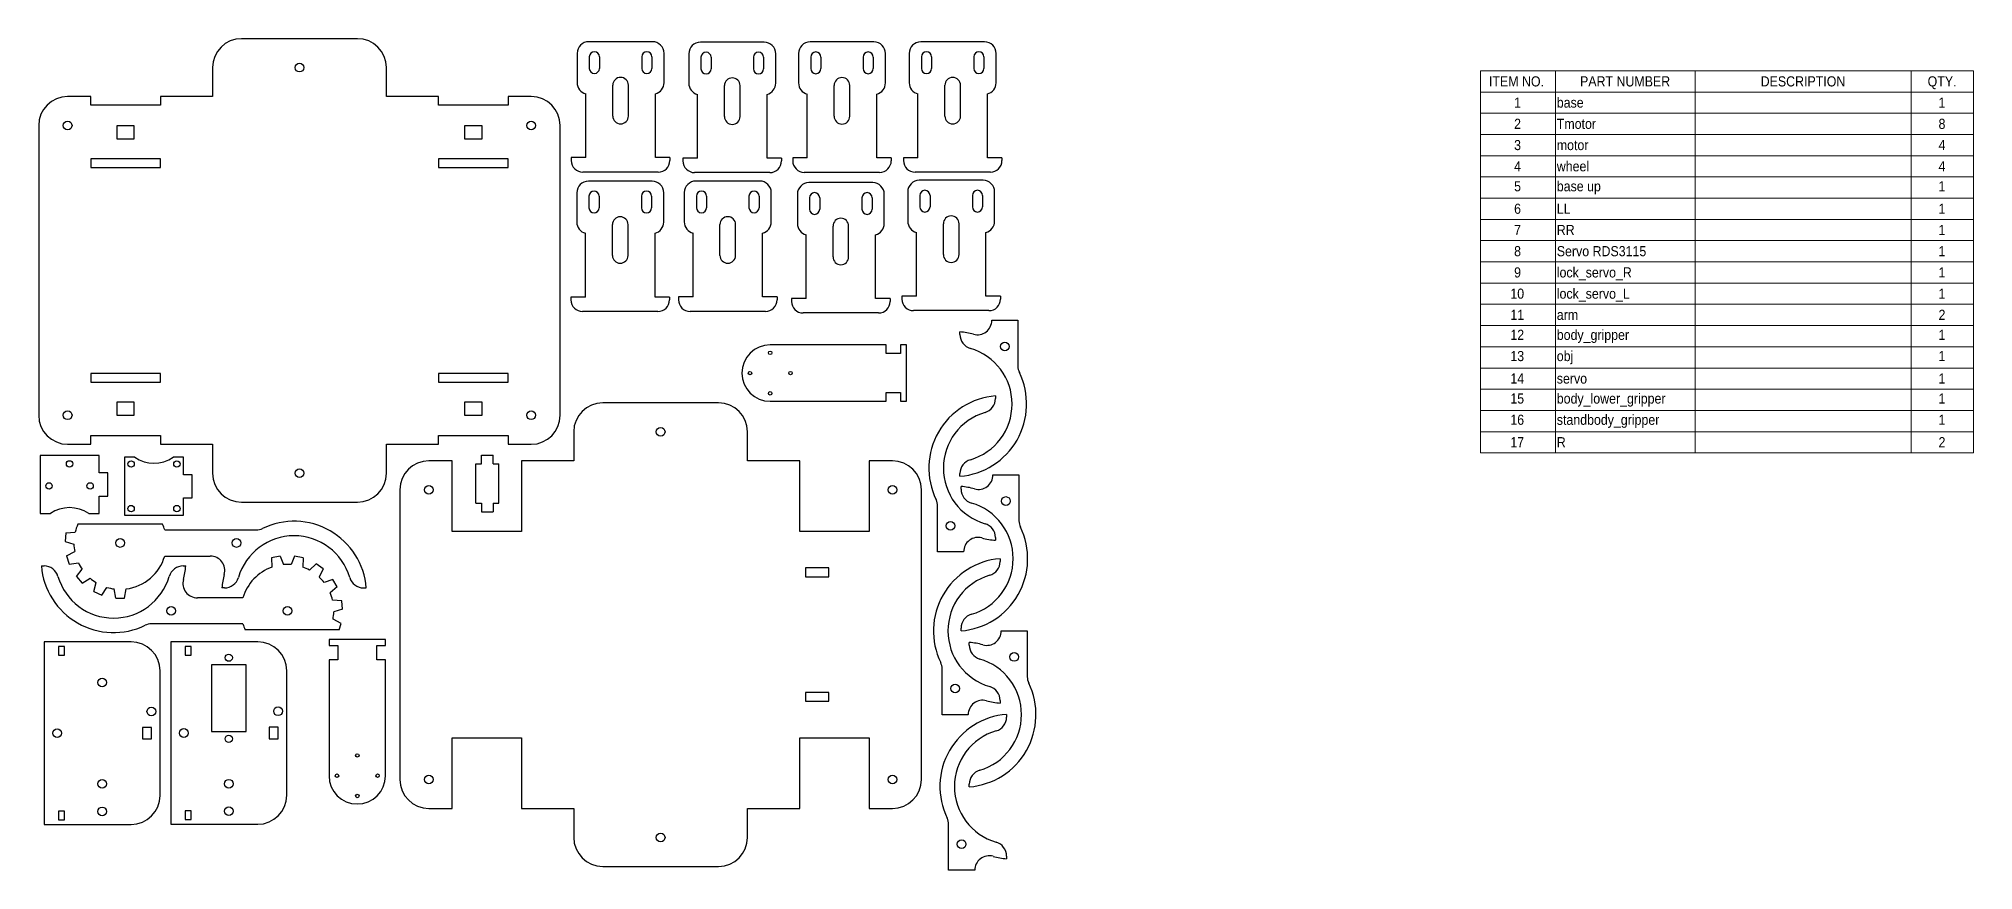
# Model space of a CAD drawing. Header units: millimetres. Extents: x 2 to 670, y 11 to 298.
import ezdxf

# ---------------------------------------------------------------- set-up
doc = ezdxf.new("R2010")
doc.units = ezdxf.units.MM
doc.linetypes.add('SLD-Solid', pattern=[0])
doc.styles.add('SLDTEXTSTYLE0', font='GOTHIC.TTF', dxfattribs={"width": 0.913})

# ---------------------------------------------------------------- blocks, each defined once
blk = doc.blocks.new('SW_TABLEANNOTATION_0')
at = {"color": 0, "linetype": 'SLD-Solid', "lineweight": 18}
for p, q in [((0, 0), (0, -7.33)), ((0, 0), (25.88, 0)), ((25.88, 0), (25.88, -7.33)), ((25.88, 0), (74.08, 0)), ((74.08, 0), (74.08, -7.33)), ((74.08, 0), (148.71, 0)), ((148.71, 0), (148.71, -7.33)), ((148.71, 0), (170.14, 0)), ((170.14, 0), (170.14, -7.33)), ((0, -7.33), (25.88, -7.33)), ((0, -7.33), (0, -14.65)), ((25.88, -7.33), (74.08, -7.33)), ((25.88, -7.33), (25.88, -14.65)), ((74.08, -7.33), (148.71, -7.33)), ((74.08, -7.33), (74.08, -14.65)), ((148.71, -7.33), (170.14, -7.33)), ((148.71, -7.33), (148.71, -14.65)), ((170.14, -7.33), (170.14, -14.65)), ((0, -14.65), (0, -21.98)), ((0, -14.65), (25.88, -14.65)), ((25.88, -14.65), (25.88, -21.98)), ((25.88, -14.65), (74.08, -14.65)), ((74.08, -14.65), (74.08, -21.98)), ((74.08, -14.65), (148.71, -14.65)), ((148.71, -14.65), (148.71, -21.98)), ((148.71, -14.65), (170.14, -14.65)), ((170.14, -14.65), (170.14, -21.98)), ((0, -21.98), (0, -29.31)), ((0, -21.98), (25.88, -21.98)), ((25.88, -21.98), (25.88, -29.31)), ((25.88, -21.98), (74.08, -21.98)), ((74.08, -21.98), (74.08, -29.31)), ((74.08, -21.98), (148.71, -21.98)), ((148.71, -21.98), (148.71, -29.31)), ((148.71, -21.98), (170.14, -21.98)), ((170.14, -21.98), (170.14, -29.31)), ((0, -29.31), (0, -36.63)), ((0, -29.31), (25.88, -29.31)), ((25.88, -29.31), (25.88, -36.63)), ((25.88, -29.31), (74.08, -29.31)), ((74.08, -29.31), (74.08, -36.63)), ((74.08, -29.31), (148.71, -29.31)), ((148.71, -29.31), (148.71, -36.63)), ((148.71, -29.31), (170.14, -29.31)), ((170.14, -29.31), (170.14, -36.63)), ((0, -36.63), (0, -43.96)), ((0, -36.63), (25.88, -36.63)), ((25.88, -36.63), (25.88, -43.96)), ((25.88, -36.63), (74.08, -36.63)), ((74.08, -36.63), (74.08, -43.96)), ((74.08, -36.63), (148.71, -36.63)), ((148.71, -36.63), (148.71, -43.96)), ((148.71, -36.63), (170.14, -36.63)), ((170.14, -36.63), (170.14, -43.96)), ((0, -43.96), (0, -51.29)), ((0, -43.96), (25.88, -43.96)), ((25.88, -43.96), (25.88, -51.29)), ((25.88, -43.96), (74.08, -43.96)), ((74.08, -43.96), (74.08, -51.29)), ((74.08, -43.96), (148.71, -43.96)), ((148.71, -43.96), (148.71, -51.29)), ((148.71, -43.96), (170.14, -43.96)), ((170.14, -43.96), (170.14, -51.29)), ((0, -51.29), (0, -58.62)), ((0, -51.29), (25.88, -51.29)), ((25.88, -51.29), (25.88, -58.62)), ((25.88, -51.29), (74.08, -51.29)), ((74.08, -51.29), (74.08, -58.62)), ((74.08, -51.29), (148.71, -51.29)), ((148.71, -51.29), (148.71, -58.62)), ((148.71, -51.29), (170.14, -51.29)), ((170.14, -51.29), (170.14, -58.62)), ((0, -58.62), (0, -65.94)), ((0, -58.62), (25.88, -58.62)), ((25.88, -58.62), (25.88, -65.94)), ((25.88, -58.62), (74.08, -58.62)), ((74.08, -58.62), (74.08, -65.94)), ((74.08, -58.62), (148.71, -58.62)), ((148.71, -58.62), (148.71, -65.94)), ((148.71, -58.62), (170.14, -58.62)), ((170.14, -58.62), (170.14, -65.94)), ((0, -65.94), (0, -73.27)), ((0, -65.94), (25.88, -65.94)), ((25.88, -65.94), (25.88, -73.27)), ((25.88, -65.94), (74.08, -65.94)), ((74.08, -65.94), (74.08, -73.27)), ((74.08, -65.94), (148.71, -65.94)), ((148.71, -65.94), (148.71, -73.27)), ((148.71, -65.94), (170.14, -65.94)), ((170.14, -65.94), (170.14, -73.27)), ((0, -73.27), (0, -80.6)), ((0, -73.27), (25.88, -73.27)), ((25.88, -73.27), (25.88, -80.6)), ((25.88, -73.27), (74.08, -73.27)), ((74.08, -73.27), (74.08, -80.6)), ((74.08, -73.27), (148.71, -73.27)), ((148.71, -73.27), (148.71, -80.6)), ((148.71, -73.27), (170.14, -73.27)), ((170.14, -73.27), (170.14, -80.6)), ((0, -80.6), (0, -87.92)), ((0, -80.6), (25.88, -80.6)), ((25.88, -80.6), (25.88, -87.92)), ((25.88, -80.6), (74.08, -80.6)), ((74.08, -80.6), (74.08, -87.92)), ((74.08, -80.6), (148.71, -80.6)), ((148.71, -80.6), (148.71, -87.92)), ((148.71, -80.6), (170.14, -80.6)), ((170.14, -80.6), (170.14, -87.92)), ((0, -87.92), (0, -95.25)), ((0, -87.92), (25.88, -87.92)), ((25.88, -87.92), (25.88, -95.25)), ((25.88, -87.92), (74.08, -87.92)), ((74.08, -87.92), (74.08, -95.25)), ((74.08, -87.92), (148.71, -87.92)), ((148.71, -87.92), (148.71, -95.25)), ((148.71, -87.92), (170.14, -87.92)), ((170.14, -87.92), (170.14, -95.25)), ((0, -95.25), (0, -102.58)), ((0, -95.25), (25.88, -95.25)), ((25.88, -95.25), (25.88, -102.58)), ((25.88, -95.25), (74.08, -95.25)), ((74.08, -95.25), (74.08, -102.58)), ((74.08, -95.25), (148.71, -95.25)), ((148.71, -95.25), (148.71, -102.58)), ((148.71, -95.25), (170.14, -95.25)), ((170.14, -95.25), (170.14, -102.58)), ((0, -102.58), (0, -109.9)), ((0, -102.58), (25.88, -102.58)), ((25.88, -102.58), (25.88, -109.9)), ((25.88, -102.58), (74.08, -102.58)), ((74.08, -102.58), (74.08, -109.9)), ((74.08, -102.58), (148.71, -102.58)), ((148.71, -102.58), (148.71, -109.9)), ((148.71, -102.58), (170.14, -102.58)), ((170.14, -102.58), (170.14, -109.9)), ((0, -109.9), (0, -117.23)), ((0, -109.9), (25.88, -109.9)), ((25.88, -109.9), (25.88, -117.23)), ((25.88, -109.9), (74.08, -109.9)), ((74.08, -109.9), (74.08, -117.23)), ((74.08, -109.9), (148.71, -109.9)), ((148.71, -109.9), (148.71, -117.23)), ((148.71, -109.9), (170.14, -109.9)), ((170.14, -109.9), (170.14, -117.23)), ((0, -117.23), (0, -124.56)), ((0, -117.23), (25.88, -117.23)), ((25.88, -117.23), (25.88, -124.56)), ((25.88, -117.23), (74.08, -117.23)), ((74.08, -117.23), (74.08, -124.56)), ((74.08, -117.23), (148.71, -117.23)), ((148.71, -117.23), (148.71, -124.56)), ((148.71, -117.23), (170.14, -117.23)), ((170.14, -117.23), (170.14, -124.56)), ((0, -124.56), (0, -131.88)), ((0, -124.56), (25.88, -124.56)), ((25.88, -124.56), (25.88, -131.88)), ((25.88, -124.56), (74.08, -124.56)), ((74.08, -124.56), (74.08, -131.88)), ((74.08, -124.56), (148.71, -124.56)), ((148.71, -124.56), (148.71, -131.88)), ((148.71, -124.56), (170.14, -124.56)), ((170.14, -124.56), (170.14, -131.88)), ((0, -131.88), (25.88, -131.88)), ((25.88, -131.88), (74.08, -131.88)), ((74.08, -131.88), (148.71, -131.88)), ((148.71, -131.88), (170.14, -131.88))]:
    blk.add_line(p, q, dxfattribs=at)
at = {"color": 0, "linetype": 'Continuous', "lineweight": 0, "char_height": 3.5, "attachment_point": 1, "style": 'SLDTEXTSTYLE0'}
for s, insert in [('ITEM NO.', (2.98, -1.89)), ('PART NUMBER', (34.41, -1.89)), ('DESCRIPTION', (96.75, -1.89)), ('QTY.', (154.37, -1.89)), ('1', (11.65, -9.21)), ('base', (26.38, -9.21)), ('1', (158.13, -9.21)), ('2', (11.65, -16.54)), ('Tmotor', (26.38, -16.54)), ('8', (158.13, -16.54)), ('3', (11.65, -23.87)), ('motor', (26.38, -23.87)), ('4', (158.13, -23.87)), ('4', (11.65, -31.2)), ('wheel', (26.38, -31.2)), ('4', (158.13, -31.2)), ('5', (11.65, -38.09)), ('base up', (26.38, -38.09)), ('1', (158.13, -38.09)), ('6', (11.65, -45.85)), ('LL', (26.38, -45.85)), ('1', (158.13, -45.85)), ('7', (11.65, -53.18)), ('RR', (26.38, -53.18)), ('1', (158.13, -53.18)), ('8', (11.65, -60.5)), ('Servo RDS3115', (26.38, -60.5)), ('1', (158.13, -60.5)), ('9', (11.65, -67.83)), ('lock_servo_R', (26.38, -67.83)), ('1', (158.13, -67.83)), ('10', (10.35, -75.16)), ('lock_servo_L', (26.38, -75.16)), ('1', (158.13, -75.16)), ('11', (10.35, -82.48)), ('arm', (26.38, -82.48)), ('2', (158.13, -82.48)), ('12', (10.35, -89.38)), ('body_gripper', (26.38, -89.38)), ('1', (158.13, -89.38)), ('13', (10.35, -96.71)), ('obj', (26.38, -96.71)), ('1', (158.13, -96.71)), ('14', (10.35, -104.46)), ('servo', (26.38, -104.46)), ('1', (158.13, -104.46)), ('15', (10.35, -111.36)), ('body_lower_gripper', (26.38, -111.36)), ('1', (158.13, -111.36)), ('16', (10.35, -118.69)), ('standbody_gripper', (26.38, -118.69)), ('1', (158.13, -118.69)), ('17', (10.35, -126.44)), ('R', (26.38, -126.44)), ('2', (158.13, -126.44))]:
    blk.add_mtext(s, dxfattribs=dict(at, insert=insert))

msp = doc.modelspace()

# ---------------------------------------------------------------- linework, layer by layer
at = {"color": 7, "linetype": 'SLD-Solid', "lineweight": 25}
for p, q in [((112.08, 298.41), (72.08, 298.41)), ((213.91, 297.35), (191.91, 297.35)), ((252.45, 297.19), (230.45, 297.19)), ((290.32, 297.27), (268.32, 297.27)), ((328.53, 297.33), (306.53, 297.33)), ((62.08, 288.41), (62.08, 278.41)), ((122.08, 278.41), (122.08, 288.41)), ((187.91, 293.35), (187.91, 283.22)), ((192.11, 292.15), (192.11, 288.15)), ((195.61, 292.15), (195.61, 288.15)), ((210.21, 292.15), (210.21, 288.15)), ((213.71, 292.15), (213.71, 288.15)), ((217.91, 283.22), (217.91, 293.35)), ((226.45, 293.19), (226.45, 283.06)), ((230.65, 291.99), (230.65, 287.99)), ((234.15, 291.99), (234.15, 287.99)), ((248.75, 291.99), (248.75, 287.99)), ((252.25, 291.99), (252.25, 287.99)), ((256.45, 283.06), (256.45, 293.19)), ((264.32, 293.27), (264.32, 283.15)), ((268.52, 292.07), (268.52, 288.07)), ((272.02, 292.07), (272.02, 288.07)), ((286.62, 292.07), (286.62, 288.07)), ((290.12, 292.07), (290.12, 288.07)), ((294.32, 283.15), (294.32, 293.27)), ((302.53, 293.33), (302.53, 283.2)), ((306.73, 292.13), (306.73, 288.13)), ((310.23, 292.13), (310.23, 288.13)), ((324.83, 292.13), (324.83, 288.13)), ((328.33, 292.13), (328.33, 288.13)), ((332.53, 283.2), (332.53, 293.33)), ((200.21, 271.7), (200.21, 282.35)), ((205.61, 271.7), (205.61, 282.35)), ((238.75, 271.54), (238.75, 282.19)), ((244.15, 271.54), (244.15, 282.19)), ((276.62, 271.62), (276.62, 282.27)), ((282.02, 271.62), (282.02, 282.27)), ((314.83, 271.68), (314.83, 282.33)), ((320.23, 271.68), (320.23, 282.33)), ((20.08, 278.41), (12.08, 278.41)), ((20.08, 275.43), (20.08, 278.41)), ((44.08, 275.43), (20.08, 275.43)), ((44.08, 278.41), (44.08, 275.43)), ((62.08, 278.41), (44.08, 278.41)), ((140.08, 278.41), (122.08, 278.41)), ((140.08, 275.43), (140.08, 278.41)), ((164.08, 275.43), (140.08, 275.43)), ((164.08, 278.41), (164.08, 275.43)), ((172.08, 278.41), (164.08, 278.41)), ((190.91, 257.35), (190.91, 279.35)), ((214.91, 257.35), (214.91, 279.35)), ((229.45, 257.19), (229.45, 279.19)), ((253.45, 257.19), (253.45, 279.19)), ((267.32, 257.27), (267.32, 279.27)), ((291.32, 257.27), (291.32, 279.27)), ((305.53, 257.33), (305.53, 279.33)), ((329.53, 257.33), (329.53, 279.33)), ((2.08, 268.41), (2.08, 168.41)), ((29.08, 268.38), (29.08, 263.88)), ((35.08, 268.38), (29.08, 268.38)), ((35.08, 263.88), (35.08, 268.38)), ((149.08, 268.38), (149.08, 263.88)), ((155.08, 268.38), (149.08, 268.38)), ((155.08, 263.88), (155.08, 268.38)), ((182.08, 168.41), (182.08, 268.41)), ((29.08, 263.88), (35.08, 263.88)), ((149.08, 263.88), (155.08, 263.88)), ((20.08, 256.93), (20.08, 253.98)), ((44.08, 256.93), (20.08, 256.93)), ((20.08, 253.98), (44.08, 253.98)), ((44.08, 253.98), (44.08, 256.93)), ((164.08, 256.93), (140.08, 256.93)), ((140.08, 256.93), (140.08, 253.98)), ((140.08, 253.98), (164.08, 253.98)), ((164.08, 253.98), (164.08, 256.93)), ((185.91, 257.35), (185.91, 256.35)), ((190.91, 257.35), (185.91, 257.35)), ((219.91, 257.35), (214.91, 257.35)), ((219.91, 257.35), (219.91, 256.35)), ((224.45, 257.19), (224.45, 256.19)), ((229.45, 257.19), (224.45, 257.19)), ((258.45, 257.19), (253.45, 257.19)), ((258.45, 257.19), (258.45, 256.19)), ((262.32, 257.27), (262.32, 256.27)), ((267.32, 257.27), (262.32, 257.27)), ((296.32, 257.27), (291.32, 257.27)), ((296.32, 257.27), (296.32, 256.27)), ((300.53, 257.33), (300.53, 256.33)), ((305.53, 257.33), (300.53, 257.33)), ((334.53, 257.33), (329.53, 257.33)), ((334.53, 257.33), (334.53, 256.33)), ((215.91, 252.35), (189.91, 252.35)), ((213.79, 249.24), (191.79, 249.24)), ((254.45, 252.19), (228.45, 252.19)), ((250.91, 249.27), (228.91, 249.27)), ((292.32, 252.27), (266.32, 252.27)), ((289.92, 248.72), (267.92, 248.72)), ((330.53, 252.33), (304.53, 252.33)), ((328.01, 249.53), (306.01, 249.53)), ((187.79, 245.24), (187.79, 235.11)), ((191.99, 244.04), (191.99, 240.04)), ((195.49, 244.04), (195.49, 240.04)), ((210.09, 244.04), (210.09, 240.04)), ((213.59, 244.04), (213.59, 240.04)), ((217.79, 235.11), (217.79, 245.24)), ((224.91, 245.27), (224.91, 235.14)), ((229.11, 244.07), (229.11, 240.07)), ((232.61, 244.07), (232.61, 240.07)), ((247.21, 244.07), (247.21, 240.07)), ((250.71, 244.07), (250.71, 240.07)), ((254.91, 235.14), (254.91, 245.27)), ((263.92, 244.72), (263.92, 234.59)), ((268.12, 243.52), (268.12, 239.52)), ((271.62, 243.52), (271.62, 239.52)), ((286.22, 243.52), (286.22, 239.52)), ((289.72, 243.52), (289.72, 239.52)), ((293.92, 234.59), (293.92, 244.72)), ((302.01, 245.53), (302.01, 235.41)), ((306.21, 244.33), (306.21, 240.33)), ((309.71, 244.33), (309.71, 240.33)), ((324.31, 244.33), (324.31, 240.33)), ((327.81, 244.33), (327.81, 240.33)), ((332.01, 235.41), (332.01, 245.53)), ((200.09, 223.59), (200.09, 234.24)), ((205.49, 223.59), (205.49, 234.24)), ((237.21, 223.62), (237.21, 234.27)), ((242.61, 223.62), (242.61, 234.27)), ((276.22, 223.07), (276.22, 233.72)), ((281.62, 223.07), (281.62, 233.72)), ((314.31, 223.88), (314.31, 234.53)), ((319.71, 223.88), (319.71, 234.53)), ((190.79, 209.24), (190.79, 231.24)), ((214.79, 209.24), (214.79, 231.24)), ((227.91, 209.27), (227.91, 231.27)), ((251.91, 209.27), (251.91, 231.27)), ((266.92, 208.72), (266.92, 230.72)), ((290.92, 208.72), (290.92, 230.72)), ((305.01, 209.53), (305.01, 231.53)), ((329.01, 209.53), (329.01, 231.53)), ((185.79, 209.24), (185.79, 208.24)), ((190.79, 209.24), (185.79, 209.24)), ((219.79, 209.24), (214.79, 209.24)), ((219.79, 209.24), (219.79, 208.24)), ((222.91, 209.27), (222.91, 208.27)), ((227.91, 209.27), (222.91, 209.27)), ((256.91, 209.27), (251.91, 209.27)), ((256.91, 209.27), (256.91, 208.27)), ((261.92, 208.72), (261.92, 207.72)), ((266.92, 208.72), (261.92, 208.72)), ((295.92, 208.72), (290.92, 208.72)), ((295.92, 208.72), (295.92, 207.72)), ((300.01, 209.53), (300.01, 208.53)), ((305.01, 209.53), (300.01, 209.53)), ((334.01, 209.53), (329.01, 209.53)), ((334.01, 209.53), (334.01, 208.53)), ((215.79, 204.24), (189.79, 204.24)), ((252.91, 204.27), (226.91, 204.27)), ((291.92, 203.72), (265.92, 203.72)), ((330.01, 204.53), (304.01, 204.53)), ((331.03, 201.2), (331.03, 201.19)), ((331.03, 201.2), (340.03, 201.2)), ((340.03, 201.2), (340.03, 185.36)), ((320.03, 196.28), (320.03, 197.2)), ((294.55, 192.73), (254.55, 192.73)), ((294.55, 189.73), (294.55, 192.73)), ((299.55, 189.73), (294.55, 189.73)), ((299.55, 192.73), (299.55, 189.73)), ((301.55, 192.73), (299.55, 192.73)), ((301.55, 173.23), (301.55, 192.73)), ((44.08, 182.83), (20.08, 182.83)), ((20.08, 182.83), (20.08, 179.88)), ((44.08, 179.88), (44.08, 182.83)), ((164.08, 182.83), (140.08, 182.83)), ((140.08, 182.83), (140.08, 179.88)), ((164.08, 179.88), (164.08, 182.83)), ((20.08, 179.88), (44.08, 179.88)), ((140.08, 179.88), (164.08, 179.88)), ((294.55, 176.23), (299.55, 176.23)), ((294.55, 173.23), (294.55, 176.23)), ((299.55, 176.23), (299.55, 173.23)), ((332.3, 175.1), (332.3, 174.18)), ((35.08, 172.93), (29.08, 172.93)), ((29.08, 172.93), (29.08, 168.43)), ((29.08, 168.43), (35.08, 168.43)), ((35.08, 168.43), (35.08, 172.93)), ((155.08, 172.93), (149.08, 172.93)), ((149.08, 172.93), (149.08, 168.43)), ((149.08, 168.43), (155.08, 168.43)), ((155.08, 168.43), (155.08, 172.93)), ((236.74, 172.7), (196.74, 172.7)), ((254.55, 173.23), (294.55, 173.23)), ((299.55, 173.23), (301.55, 173.23)), ((20.08, 161.38), (44.08, 161.38)), ((20.08, 158.41), (20.08, 161.38)), ((44.08, 161.38), (44.08, 158.41)), ((140.08, 161.38), (164.08, 161.38)), ((140.08, 158.41), (140.08, 161.38)), ((164.08, 161.38), (164.08, 158.41)), ((186.74, 162.7), (186.74, 152.7)), ((246.74, 152.7), (246.74, 162.7)), ((2.54, 154.53), (2.54, 134.53)), ((22.94, 154.53), (2.54, 154.53)), ((12.08, 158.41), (20.08, 158.41)), ((22.94, 148.53), (22.94, 154.53)), ((31.67, 153.9), (31.67, 133.9)), ((35.24, 153.9), (31.67, 153.9)), ((44.08, 158.41), (62.08, 158.41)), ((52.07, 153.9), (48.5, 153.9)), ((52.07, 147.9), (52.07, 153.9)), ((62.08, 158.41), (62.08, 148.41)), ((122.08, 148.41), (122.08, 158.41)), ((122.08, 158.41), (140.08, 158.41)), ((154.9, 151.61), (154.9, 154.61)), ((154.9, 154.61), (158.9, 154.61)), ((158.9, 151.61), (158.9, 154.61)), ((164.08, 158.41), (172.08, 158.41)), ((25.94, 148.53), (22.94, 148.53)), ((25.94, 140.53), (25.94, 148.53)), ((55.07, 147.9), (52.07, 147.9)), ((55.07, 139.9), (55.07, 147.9)), ((144.74, 152.7), (136.74, 152.7)), ((144.74, 128.27), (144.74, 152.7)), ((152.9, 138.11), (152.9, 151.61)), ((152.9, 151.61), (154.9, 151.61)), ((158.9, 151.61), (160.9, 151.61)), ((160.9, 138.11), (160.9, 151.61)), ((168.74, 152.7), (168.74, 128.27)), ((186.74, 152.7), (168.74, 152.7)), ((264.74, 152.7), (246.74, 152.7)), ((264.74, 128.27), (264.74, 152.7)), ((288.74, 152.7), (288.74, 128.27)), ((296.74, 152.7), (288.74, 152.7)), ((320.03, 147.36), (320.03, 148.28)), ((331.41, 147.84), (331.41, 147.83)), ((331.41, 147.84), (340.41, 147.84)), ((340.41, 147.84), (340.41, 132)), ((22.94, 140.53), (25.94, 140.53)), ((22.94, 134.53), (22.94, 140.53)), ((126.74, 142.7), (126.74, 42.7)), ((306.74, 42.7), (306.74, 142.7)), ((320.41, 142.92), (320.41, 143.84)), ((2.54, 134.53), (6.1, 134.53)), ((19.37, 134.53), (22.94, 134.53)), ((31.67, 133.9), (52.07, 133.9)), ((52.07, 139.9), (55.07, 139.9)), ((52.07, 133.9), (52.07, 139.9)), ((72.08, 138.41), (112.08, 138.41)), ((152.9, 138.11), (154.9, 138.11)), ((154.9, 138.11), (154.9, 135.11)), ((154.9, 135.11), (158.9, 135.11)), ((158.9, 138.11), (160.9, 138.11)), ((158.9, 138.11), (158.9, 135.11)), ((312.3, 121.26), (312.3, 137.1)), ((11.49, 127.81), (11.18, 124.82)), ((11.49, 127.81), (14.67, 128.03)), ((44.85, 130.83), (15.61, 130.83)), ((45.59, 128.83), (77.16, 128.83)), ((168.74, 128.27), (144.74, 128.27)), ((288.74, 128.27), (264.74, 128.27)), ((11.18, 124.82), (14.24, 123.95)), ((11.7, 119.89), (14.51, 121.38)), ((321.3, 121.26), (312.3, 121.26)), ((321.3, 121.26), (321.3, 121.27)), ((332.3, 126.18), (332.3, 125.26)), ((3.01, 116.41), (3.93, 116.41)), ((11.7, 119.89), (12.63, 117.03)), ((12.63, 117.03), (15.77, 117.48)), ((15.11, 112.73), (17.07, 115.24)), ((45.59, 119.83), (61.32, 119.83)), ((51.93, 116.41), (52.85, 116.41)), ((85.41, 119.8), (82.47, 119.17)), ((82.47, 119.17), (82.59, 115.99)), ((85.41, 119.8), (86.61, 116.85)), ((90.37, 119.81), (89.19, 116.86)), ((93.31, 119.19), (90.37, 119.81)), ((93.31, 119.19), (93.21, 116.01)), ((97.85, 117.18), (95.57, 114.97)), ((100.28, 115.42), (97.85, 117.18)), ((100.28, 115.42), (98.89, 112.56)), ((274.74, 115.7), (266.74, 115.7)), ((266.74, 115.7), (266.74, 112.7)), ((274.74, 112.7), (274.74, 115.7)), ((333.89, 118.9), (333.89, 117.98)), ((15.11, 112.73), (17.12, 110.5)), ((17.12, 110.5), (19.81, 112.19)), ((21.13, 107.58), (21.9, 110.67)), ((21.13, 107.58), (23.87, 106.36)), ((23.87, 106.36), (25.65, 109)), ((28.73, 105.33), (28.18, 108.46)), ((31.73, 105.33), (32.28, 108.46)), ((66.23, 108.83), (65.31, 108.83)), ((103.61, 111.74), (100.62, 110.64)), ((105.12, 109.14), (102.68, 107.09)), ((105.12, 109.14), (103.61, 111.74)), ((114.23, 108.83), (115.15, 108.83)), ((266.74, 112.7), (274.74, 112.7)), ((28.73, 105.33), (31.73, 105.33)), ((72.57, 105.41), (56.84, 105.41)), ((106.66, 104.42), (103.49, 104.64)), ((106.98, 101.44), (103.92, 100.56)), ((106.98, 101.44), (106.66, 104.42)), ((72.57, 96.41), (41, 96.41)), ((105.79, 94.41), (73.31, 94.41)), ((106.47, 96.5), (103.66, 97.99)), ((105.79, 94.41), (106.47, 96.5)), ((320.41, 94), (320.41, 94.92)), ((334.27, 94), (334.27, 93.99)), ((334.27, 94), (343.27, 94)), ((343.27, 94), (343.27, 78.16)), ((33.96, 90.19), (3.96, 90.19)), ((3.96, 90.19), (3.96, 27.19)), ((10.96, 88.56), (8.96, 88.56)), ((8.96, 88.56), (8.96, 85.56)), ((10.96, 85.56), (10.96, 88.56)), ((77.68, 90.24), (47.68, 90.24)), ((47.68, 90.24), (47.68, 27.24)), ((54.68, 88.62), (52.68, 88.62)), ((52.68, 88.62), (52.68, 85.62)), ((54.68, 85.62), (54.68, 88.62)), ((102.29, 91), (102.29, 89)), ((121.79, 91), (102.29, 91)), ((102.29, 89), (105.29, 89)), ((105.29, 89), (105.29, 84)), ((118.79, 89), (121.79, 89)), ((118.79, 84), (118.79, 89)), ((121.79, 89), (121.79, 91)), ((323.27, 89.08), (323.27, 90)), ((8.96, 85.56), (10.96, 85.56)), ((43.96, 37.19), (43.96, 80.19)), ((52.68, 85.62), (54.68, 85.62)), ((73.68, 82.24), (61.68, 82.24)), ((61.68, 82.24), (61.68, 59.24)), ((73.68, 59.24), (73.68, 82.24)), ((87.68, 37.24), (87.68, 80.24)), ((102.29, 84), (102.29, 44)), ((105.29, 84), (102.29, 84)), ((121.79, 84), (118.79, 84)), ((121.79, 44), (121.79, 84)), ((313.89, 65.06), (313.89, 80.9)), ((274.74, 72.7), (266.74, 72.7)), ((266.74, 72.7), (266.74, 69.7)), ((266.74, 69.7), (274.74, 69.7)), ((274.74, 69.7), (274.74, 72.7)), ((333.89, 69.98), (333.89, 69.06)), ((40.96, 60.69), (37.96, 60.69)), ((37.96, 60.69), (37.96, 56.69)), ((40.96, 56.69), (40.96, 60.69)), ((84.68, 60.74), (81.68, 60.74)), ((81.68, 60.74), (81.68, 56.74)), ((84.68, 56.74), (84.68, 60.74)), ((322.89, 65.06), (313.89, 65.06)), ((322.89, 65.06), (322.89, 65.07)), ((336.12, 65.18), (336.12, 64.26)), ((37.96, 56.69), (40.96, 56.69)), ((61.68, 59.24), (73.68, 59.24)), ((81.68, 56.74), (84.68, 56.74)), ((144.74, 57.12), (168.74, 57.12)), ((144.74, 32.7), (144.74, 57.12)), ((168.74, 57.12), (168.74, 32.7)), ((264.74, 32.7), (264.74, 57.12)), ((264.74, 57.12), (288.74, 57.12)), ((288.74, 57.12), (288.74, 32.7)), ((323.27, 40.16), (323.27, 41.08)), ((3.96, 27.19), (33.96, 27.19)), ((10.96, 31.81), (8.96, 31.81)), ((8.96, 31.81), (8.96, 28.81)), ((8.96, 28.81), (10.96, 28.81)), ((10.96, 28.81), (10.96, 31.81)), ((47.68, 27.24), (77.68, 27.24)), ((54.68, 31.87), (52.68, 31.87)), ((52.68, 31.87), (52.68, 28.87)), ((52.68, 28.87), (54.68, 28.87)), ((54.68, 28.87), (54.68, 31.87)), ((136.74, 32.7), (144.74, 32.7)), ((168.74, 32.7), (186.74, 32.7)), ((186.74, 32.7), (186.74, 22.7)), ((246.74, 32.7), (264.74, 32.7)), ((246.74, 22.7), (246.74, 32.7)), ((288.74, 32.7), (296.74, 32.7)), ((316.12, 11.34), (316.12, 27.19)), ((336.12, 16.26), (336.12, 15.34)), ((196.74, 12.7), (236.74, 12.7)), ((325.12, 11.34), (316.12, 11.34)), ((325.12, 11.34), (325.12, 11.35))]:
    msp.add_line(p, q, dxfattribs=at)
for centre, radius in [((92.08, 288.41), 1.5), ((12.08, 268.41), 1.5), ((172.08, 268.41), 1.5), ((335.53, 192.18), 1.5), ((254.55, 189.98), 0.6), ((247.55, 182.98), 0.6), ((261.55, 182.98), 0.6), ((254.55, 175.98), 0.6), ((12.08, 168.41), 1.5), ((172.08, 168.41), 1.5), ((216.74, 162.7), 1.5), ((12.74, 151.63), 1.1), ((33.97, 151.6), 1.1), ((49.77, 151.6), 1.1), ((92.08, 148.41), 1.5), ((5.64, 144.03), 1.1), ((19.84, 144.03), 1.1), ((136.74, 142.7), 1.5), ((296.74, 142.7), 1.5), ((335.91, 138.82), 1.5), ((33.97, 136.2), 1.1), ((49.77, 136.2), 1.1), ((316.8, 130.28), 1.5), ((30.23, 124.33), 1.5), ((70.33, 124.33), 1.5), ((47.83, 100.91), 1.5), ((87.93, 100.91), 1.5), ((67.68, 84.74), 1.25), ((338.77, 84.98), 1.5), ((23.96, 76.19), 1.5), ((318.39, 74.08), 1.5), ((40.96, 66.19), 1.5), ((84.68, 66.24), 1.5), ((8.46, 58.69), 1.5), ((52.18, 58.74), 1.5), ((67.68, 56.74), 1.25), ((112.04, 51), 0.6), ((23.96, 41.19), 1.5), ((67.68, 41.24), 1.5), ((105.04, 44), 0.6), ((119.04, 44), 0.6), ((136.74, 42.7), 1.5), ((296.74, 42.7), 1.5), ((112.04, 37), 0.6), ((23.96, 31.69), 1.5), ((67.68, 31.74), 1.5), ((216.74, 22.7), 1.5), ((320.62, 20.36), 1.5)]:
    msp.add_circle(centre, radius, dxfattribs=at)
for centre, radius, start, end in [((72.08, 288.41), 10, 90, 180), ((112.08, 288.41), 10, 0, 90), ((191.91, 293.35), 4, 90, 180), ((193.86, 292.15), 1.75, 0, 180), ((211.96, 292.15), 1.75, 0, 180), ((213.91, 293.35), 4, 0, 90), ((230.45, 293.19), 4, 90, 180), ((252.45, 293.19), 4, 0, 90), ((268.32, 293.27), 4, 90, 180), ((270.27, 292.07), 1.75, 0, 180), ((288.37, 292.07), 1.75, 0, 180), ((290.32, 293.27), 4, 0, 90), ((306.53, 293.33), 4, 90, 180), ((308.48, 292.13), 1.75, 0, 180), ((326.58, 292.13), 1.75, 0, 180), ((328.53, 293.33), 4, 0, 90), ((193.86, 288.15), 1.75, 180, 0), ((211.96, 288.15), 1.75, 180, 0), ((232.4, 291.99), 1.75, 0, 180), ((232.4, 287.99), 1.75, 180, 0), ((250.5, 291.99), 1.75, 0, 180), ((250.5, 287.99), 1.75, 180, 0), ((270.27, 288.07), 1.75, 180, 0), ((288.37, 288.07), 1.75, 180, 0), ((308.48, 288.13), 1.75, 180, 0), ((326.58, 288.13), 1.75, 180, 0), ((191.91, 283.22), 4, 180, 255.52249), ((202.91, 282.35), 2.7, 0, 180), ((213.91, 283.22), 4, 284.47751, 0), ((230.45, 283.06), 4, 180, 255.52249), ((241.45, 282.19), 2.7, 0, 180), ((252.45, 283.06), 4, 284.47751, 0), ((268.32, 283.15), 4, 180, 255.52249), ((279.32, 282.27), 2.7, 0, 180), ((290.32, 283.15), 4, 284.47751, 0), ((306.53, 283.2), 4, 180, 255.52249), ((317.53, 282.33), 2.7, 0, 180), ((328.53, 283.2), 4, 284.47751, 0), ((12.08, 268.41), 10, 90, 180), ((172.08, 268.41), 10, 0, 90), ((202.91, 271.7), 2.7, 180, 0), ((241.45, 271.54), 2.7, 180, 0), ((279.32, 271.62), 2.7, 180, 0), ((317.53, 271.68), 2.7, 180, 0), ((189.91, 256.35), 4, 180, 270), ((215.91, 256.35), 4, 270, 0), ((228.45, 256.19), 4, 180, 270), ((254.45, 256.19), 4, 270, 0), ((266.32, 256.27), 4, 180, 270), ((292.32, 256.27), 4, 270, 0), ((304.53, 256.33), 4, 180, 270), ((330.53, 256.33), 4, 270, 0), ((191.79, 245.24), 4, 90, 180), ((213.79, 245.24), 4, 0, 90), ((228.91, 245.27), 4, 90, 180), ((250.91, 245.27), 4, 0, 90), ((267.92, 244.72), 4, 90, 180), ((289.92, 244.72), 4, 0, 90), ((306.01, 245.53), 4, 90, 180), ((328.01, 245.53), 4, 0, 90), ((193.74, 244.04), 1.75, 0, 180), ((211.84, 244.04), 1.75, 0, 180), ((230.86, 244.07), 1.75, 0, 180), ((248.96, 244.07), 1.75, 0, 180), ((269.87, 243.52), 1.75, 0, 180), ((287.97, 243.52), 1.75, 0, 180), ((307.96, 244.33), 1.75, 0, 180), ((326.06, 244.33), 1.75, 0, 180), ((191.79, 235.11), 4, 180, 255.52249), ((193.74, 240.04), 1.75, 180, 0), ((202.79, 234.24), 2.7, 0, 180), ((211.84, 240.04), 1.75, 180, 0), ((213.79, 235.11), 4, 284.47751, 0), ((228.91, 235.14), 4, 180, 255.52249), ((230.86, 240.07), 1.75, 180, 0), ((239.91, 234.27), 2.7, 0, 180), ((248.96, 240.07), 1.75, 180, 0), ((250.91, 235.14), 4, 284.47751, 0), ((267.92, 234.59), 4, 180, 255.52249), ((269.87, 239.52), 1.75, 180, 0), ((278.92, 233.72), 2.7, 0, 180), ((287.97, 239.52), 1.75, 180, 0), ((289.92, 234.59), 4, 284.47751, 0), ((306.01, 235.41), 4, 180, 255.52249), ((307.96, 240.33), 1.75, 180, 0), ((317.01, 234.53), 2.7, 0, 180), ((326.06, 240.33), 1.75, 180, 0), ((328.01, 235.41), 4, 284.47751, 0), ((202.79, 223.59), 2.7, 180, 0), ((239.91, 223.62), 2.7, 180, 0), ((278.92, 223.07), 2.7, 180, 0), ((317.01, 223.88), 2.7, 180, 0), ((189.79, 208.24), 4, 180, 270), ((215.79, 208.24), 4, 270, 0), ((226.91, 208.27), 4, 180, 270), ((252.91, 208.27), 4, 270, 0), ((265.92, 207.72), 4, 180, 270), ((291.92, 207.72), 4, 270, 0), ((304.01, 208.53), 4, 180, 270), ((330.01, 208.53), 4, 270, 0), ((326.03, 201.19), 5, 254.53399, 0), ((318.03, 172.28), 25, 74.53399, 85.41143), ((325.03, 196.28), 5, 180, 253.7398), ((254.55, 182.98), 9.75, 90, 270), ((318.03, 172.28), 20, 286.2602, 73.7398), ((318.03, 172.28), 25, 274.58857, 25.84193), ((345.03, 185.36), 5, 180, 205.84193), ((334.3, 150.18), 25, 94.58857, 205.84193), ((327.3, 174.18), 5, 286.2602, 0), ((12.08, 168.41), 10, 180, 270), ((172.08, 168.41), 10, 270, 0), ((196.74, 162.7), 10, 90, 180), ((236.74, 162.7), 10, 0, 90), ((334.3, 150.18), 20, 106.2602, 253.7398), ((41.87, 163.9), 12, 236.44269, 303.55731), ((72.08, 148.41), 10, 180, 270), ((112.08, 148.41), 10, 270, 0), ((136.74, 142.7), 10, 90, 180), ((296.74, 142.7), 10, 0, 90), ((325.03, 148.28), 5, 106.2602, 180), ((326.41, 147.83), 5, 254.53399, 0), ((318.41, 118.92), 25, 74.53399, 85.41143), ((325.41, 142.92), 5, 180, 253.7398), ((12.74, 124.53), 12, 56.44269, 123.55731), ((307.3, 137.1), 5, 0, 25.84193), ((318.41, 118.92), 20, 286.2602, 73.7398), ((30.23, 124.33), 16, 156.03052, 166.63049), ((30.23, 124.33), 16, 16.33482, 23.96948), ((77.16, 133.83), 5, 270, 295.84193), ((90.23, 106.83), 25, 4.58857, 115.84193), ((318.41, 118.92), 25, 274.58857, 25.84193), ((327.3, 126.18), 5, 0, 73.7398), ((345.41, 132), 5, 180, 205.84193), ((30.23, 124.33), 16, 181.36951, 190.63049), ((90.23, 106.83), 20, 16.2602, 163.7398), ((326.3, 121.27), 5, 74.53399, 180), ((334.3, 150.18), 25, 254.53399, 265.41143), ((27.93, 118.41), 25, 184.58857, 295.84193), ((3.93, 111.41), 5, 16.2602, 90), ((30.23, 124.33), 16, 205.36951, 214.63049), ((30.23, 124.33), 16, 277.36951, 343.66518), ((51.93, 111.41), 5, 90, 163.7398), ((27.93, 118.41), 25, 344.53399, 355.41143), ((61.32, 114.83), 5, 344.53399, 90), ((87.93, 100.91), 16, 109.47701, 163.66518), ((87.93, 100.91), 16, 85.47701, 94.73799), ((87.93, 100.91), 16, 61.47701, 70.73799), ((335.89, 93.98), 25, 94.58857, 205.84193), ((328.89, 117.98), 5, 286.2602, 0), ((27.93, 118.41), 20, 196.2602, 343.7398), ((30.23, 124.33), 16, 229.36951, 238.63049), ((30.23, 124.33), 16, 253.36951, 262.63049), ((56.84, 110.41), 5, 164.53399, 270), ((90.23, 106.83), 25, 164.53399, 175.41143), ((66.23, 113.83), 5, 270, 343.7398), ((87.93, 100.91), 16, 37.47701, 46.73799), ((87.93, 100.91), 16, 13.47701, 22.73799), ((114.23, 113.83), 5, 196.2602, 270), ((335.89, 93.98), 20, 106.2602, 253.7398), ((87.93, 100.91), 16, 349.47701, 358.73799), ((41, 91.41), 5, 90, 115.84193), ((87.93, 100.91), 16, 196.33482, 203.96948), ((325.41, 94.92), 5, 106.2602, 180), ((329.27, 93.99), 5, 254.53399, 0), ((33.96, 80.19), 10, 0, 90), ((77.68, 80.24), 10, 0, 90), ((321.27, 65.08), 25, 74.53399, 85.41143), ((328.27, 89.08), 5, 180, 253.7398), ((308.89, 80.9), 5, 0, 25.84193), ((321.27, 65.08), 20, 286.2602, 73.7398), ((321.27, 65.08), 25, 274.58857, 25.84193), ((328.89, 69.98), 5, 0, 73.7398), ((348.27, 78.16), 5, 180, 205.84193), ((327.89, 65.07), 5, 74.53399, 180), ((335.89, 93.98), 25, 254.53399, 265.41143), ((338.12, 40.26), 25, 94.58857, 205.84193), ((331.12, 64.26), 5, 286.2602, 0), ((338.12, 40.26), 20, 106.2602, 253.7398), ((112.04, 44), 9.75, 180, 0), ((136.74, 42.7), 10, 180, 270), ((296.74, 42.7), 10, 270, 0), ((328.27, 41.08), 5, 106.2602, 180), ((33.96, 37.19), 10, 270, 0), ((77.68, 37.24), 10, 270, 0), ((311.12, 27.19), 5, 0, 25.84193), ((196.74, 22.7), 10, 180, 270), ((236.74, 22.7), 10, 270, 0), ((331.12, 16.26), 5, 0, 73.7398), ((330.12, 11.35), 5, 74.53399, 180), ((338.12, 40.26), 25, 254.53399, 265.41143)]:
    msp.add_arc(centre, radius, start, end, dxfattribs=at)

# ---------------------------------------------------------------- block references
at = {"color": 7, "linetype": 'Continuous', "lineweight": 0}
msp.add_blockref('SW_TABLEANNOTATION_0', (499.64, 287.31), dxfattribs=at)

doc.saveas('drawing.dxf')
